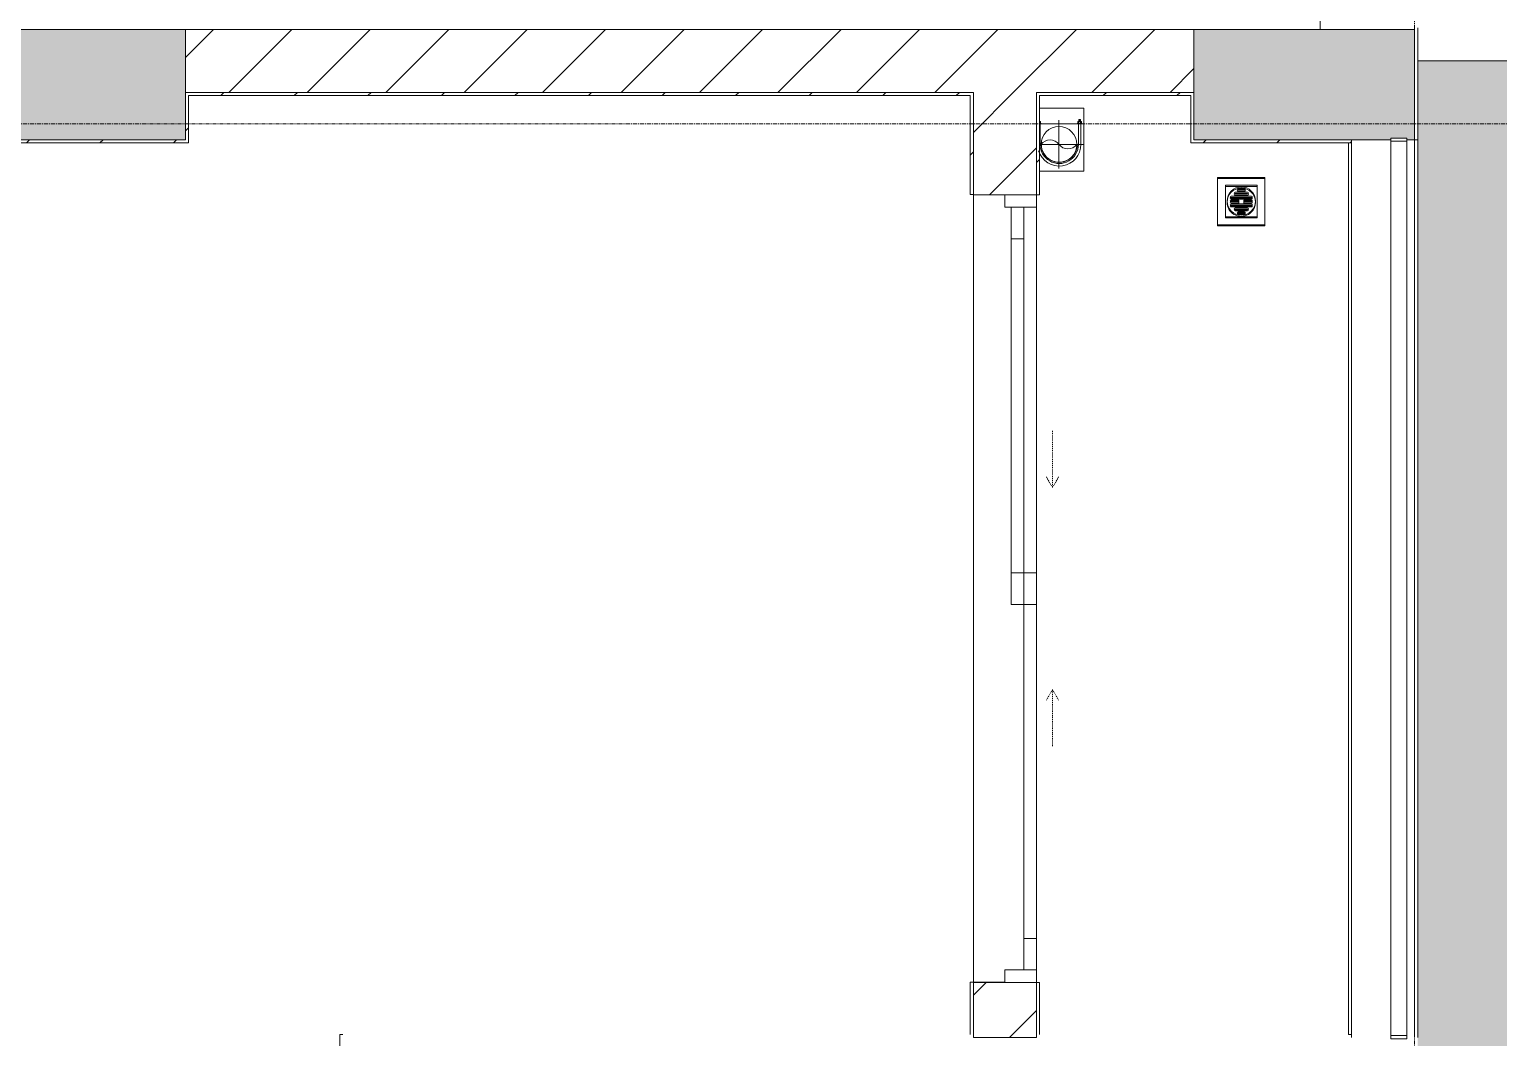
# Model space of a CAD drawing. Header units: millimetres. Extents: x 5359 to 218750, y -16347 to 109893.
# Drawn here: x 122858 to 127519, y 30637 to 33837 of the extents above; entities that cross this region are included whole.
import ezdxf

# ---------------------------------------------------------------- set-up
doc = ezdxf.new("R2010")
doc.units = ezdxf.units.MM
for name, pattern in [('Dash', [6, 3, -3]), ('Grid Line', [22.225, 12.7, -3.175, 3.175, -3.175]), ('IMPORT-CENTER _3_', [10.16, 6.35, -1.27, 1.27, -1.27])]:
    doc.linetypes.add(name, pattern=pattern)
for name, color, linetype, lineweight in [('0-1', 7, 'Continuous', 5), ('A-DOOR', 31, 'Continuous', 9), ('A-DOOR-FRAM', 31, 'Continuous', 9), ('A-DOOR-HDLN', 31, 'Dash', 9), ('A-FLOR', 192, 'Continuous', 9), ('A-FLOR-1', 9, 'Continuous', 9), ('A-FLOR-HRAL', 11, 'Continuous', 9), ('A-FLOR-PATT', 8, 'Continuous', 9), ('A-WALL', 113, 'Continuous', 9), ('A-WALL-3', 113, 'Continuous', 18), ('A-WALL-PATT-2', 9, 'Continuous', 9), ('A-WALL-PATT-3', 111, 'Continuous', 9), ('G-IMPT', 8, 'Continuous', 9), ('G-IMPT-1', 8, 'IMPORT-CENTER _3_', 9), ('I-WALL-1', 53, 'Continuous', 18), ('I-WALL-2', 9, 'Continuous', 9), ('M-EQPM', 50, 'Continuous', 9), ('M-EQPM-1', 9, 'Continuous', 9), ('S-BEAM-1', 9, 'Continuous', 9), ('S-COLS-1', 253, 'Continuous', 5), ('S-COLS-2', 53, 'Continuous', 18), ('S-GRID-1', 1, 'Grid Line', 9)]:
    doc.layers.add(name, color=color, linetype=linetype, lineweight=lineweight)
pattern_1 = [(45, (0, 0), (-116.67262, 116.67262), [])]
pattern_2 = [(45, (0, 0), (-124.4508, 124.4508), [])]

# ---------------------------------------------------------------- blocks, each defined once
blk = doc.blocks.new('NCV_TKTC_KET CAU_rvt-1-TKCS_MB ĐỊNH VỊ CỔNG-HÀNG RÀO')
at = {"layer": 'S-COLS-1'}
for points in [[(123352.6, 33486.9), (123352.6, 33836.9), (122052.6, 33836.9), (122052.6, 33486.9), (122770.8, 33486.9)], [(127227.6, 33486.9), (127252.6, 33486.9), (127252.6, 33836.9), (126552.6, 33836.9), (126552.6, 33486.9), (127177.6, 33486.9), (127177.6, 33491.9), (127227.6, 33491.9)]]:
    blk.add_hatch(color=256, dxfattribs=at).paths.add_polyline_path(points)
at = {"layer": 'S-BEAM-1'}
blk.add_line((126952.6, 33946.9), (126952.6, 33836.9), dxfattribs=at)
at = {"layer": 'S-COLS-2'}
for p, q in [((123352.6, 33836.9), (122052.6, 33836.9)), ((123352.6, 33486.9), (123352.6, 33836.9)), ((127252.6, 33836.9), (126552.6, 33836.9)), ((126552.6, 33836.9), (126552.6, 33486.9)), ((127252.6, 33486.9), (127252.6, 33836.9)), ((122052.6, 33486.9), (123352.6, 33486.9)), ((126552.6, 33486.9), (127177.6, 33486.9)), ((127227.6, 33486.9), (127252.6, 33486.9))]:
    blk.add_line(p, q, dxfattribs=at)
blk = doc.blocks.new('THU NUOC - THU NUOC-V23-TKCS_MB ĐỊNH VỊ CỔNG-HÀNG RÀO')
at = {"layer": 'M-EQPM-1'}
for p, q in [((-66.3, -70.6), (-66.3, 79.4)), ((-66.3, 79.4), (83.7, 79.4)), ((58.7, 54.4), (-41.3, 54.4)), ((-41.3, 54.4), (-41.3, -45.6)), ((58.7, -45.6), (58.7, 54.4)), ((83.7, 79.4), (83.7, -70.6)), ((-23.3, 19.6), (40.9, 19.6)), ((40.9, 13.6), (-23.3, 13.6)), ((-23.3, 7.2), (0.7, 7.2)), ((0.7, 1.2), (-23.3, 1.2)), ((-11, 32.1), (28.5, 32.1)), ((28.5, 26.1), (-11, 26.1)), ((-1.1, 44.5), (18.5, 44.5)), ((18.5, 38.5), (-1.1, 38.5)), ((0.7, 7.2), (0.7, 1.2)), ((16.7, 1.2), (16.7, 7.2)), ((16.7, 7.2), (40.9, 7.2)), ((40.9, 1.2), (16.7, 1.2)), ((-41.3, -45.6), (58.7, -45.6)), ((-23.3, -4.8), (40.9, -4.8)), ((40.9, -10.8), (-23.3, -10.8)), ((-11, -17.3), (28.5, -17.3)), ((28.5, -23.3), (-11, -23.3)), ((-1.1, -29.6), (18.5, -29.6)), ((18.5, -35.6), (-1.1, -35.6)), ((83.7, -70.6), (-66.3, -70.6))]:
    blk.add_line(p, q, dxfattribs=at)
for centre, radius, start, end in [((8.7, 4.4), 45, 0, 180), ((8.7, 4.4), 45, 360, 180), ((8.7, 4.4), 45, 180, 0), ((8.7, 4.4), 45, 180, 360), ((-23.3, 16.6), 3, 90, 270), ((-23.3, 4.2), 3, 90, 270), ((-11, 29.1), 3, 90, 270), ((-1.1, 41.5), 3, 90, 270), ((18.5, 41.5), 3, 270, 90), ((28.5, 29.1), 3, 270, 90), ((40.9, 16.6), 3, 270, 90), ((40.9, 4.2), 3, 270, 90), ((-23.3, -7.8), 3, 90, 270), ((-11, -20.3), 3, 90, 270), ((-1.1, -32.6), 3, 90, 270), ((18.5, -32.6), 3, 270, 90), ((28.5, -20.3), 3, 270, 90), ((40.9, -7.8), 3, 270, 90)]:
    blk.add_arc(centre, radius, start, end, dxfattribs=at)
blk = doc.blocks.new('NCV_TKTC_TANG 1_rvt-1-TKCS_MB ĐỊNH VỊ CỔNG-HÀNG RÀO')
at = {"layer": 'A-WALL-PATT-2'}
h = blk.add_hatch(dxfattribs=at)
h.set_pattern_fill('FP_3', color=256, style=0, pattern_type=2)
h.set_pattern_definition(pattern_1)
h.paths.add_polyline_path([(125842.6, 33626.9), (125852.6, 33626.9), (125852.6, 33636.9), (123352.6, 33636.9), (123352.6, 33626.9), (125796.9, 33626.9)])
h = blk.add_hatch(dxfattribs=at)
h.set_pattern_fill('FP_3', color=256, style=0, pattern_type=2)
h.set_pattern_definition(pattern_1)
h.paths.add_polyline_path([(123362.6, 33476.9), (123362.6, 33626.9), (123352.6, 33626.9), (123352.6, 33476.9)])
h = blk.add_hatch(dxfattribs=at)
h.set_pattern_fill('FP_3', color=256, style=0, pattern_type=2)
h.set_pattern_definition(pattern_1)
h.paths.add_polyline_path([(125842.6, 30646.9), (125852.6, 30646.9), (125852.6, 30813.1), (125842.6, 30813.1)])
h.paths.add_polyline_path([(125852.6, 33313.1), (125852.6, 33626.9), (125842.6, 33626.9), (125842.6, 33313.1)])
h = blk.add_hatch(dxfattribs=at)
h.set_pattern_fill('FP_3', color=256, style=0, pattern_type=2)
h.set_pattern_definition(pattern_1)
h.paths.add_polyline_path([(126052.6, 30646.9), (126062.6, 30646.9), (126062.6, 30812.4), (126052.6, 30812.4)])
h.paths.add_polyline_path([(126052.6, 33312.4), (126062.6, 33312.4), (126062.6, 33636.9), (126052.6, 33636.9), (126052.6, 33458.4)])
h = blk.add_hatch(dxfattribs=at)
h.set_pattern_fill('FP_3', color=256, style=0, pattern_type=2)
h.set_pattern_definition(pattern_1)
h.paths.add_polyline_path([(126552.6, 33626.9), (126552.6, 33636.9), (126062.6, 33636.9), (126062.6, 33626.9), (126542.6, 33626.9)])
h = blk.add_hatch(dxfattribs=at)
h.set_pattern_fill('FP_3', color=256, style=0, pattern_type=2)
h.set_pattern_definition(pattern_1)
h.paths.add_polyline_path([(122770.8, 33476.9), (123352.6, 33476.9), (123352.6, 33486.9), (122042.6, 33486.9), (122042.6, 33476.9)])
h = blk.add_hatch(dxfattribs=at)
h.set_pattern_fill('FP_3', color=256, style=0, pattern_type=2)
h.set_pattern_definition(pattern_1)
h.paths.add_polyline_path([(127007.3, 33476.9), (127052.6, 33476.9), (127052.6, 33486.9), (126542.6, 33486.9), (126542.6, 33476.9)])
h = blk.add_hatch(dxfattribs=at)
h.set_pattern_fill('FP_3', color=256, style=0, pattern_type=2)
h.set_pattern_definition(pattern_1)
h.paths.add_polyline_path([(123842.6, 27436.9), (123852.6, 27436.9), (123852.6, 29536.5), (123842.6, 29536.5), (123842.6, 27446.9)])
h.paths.add_polyline_path([(123852.6, 30436.5), (123852.6, 30646.9), (123842.6, 30646.9), (123842.6, 30436.5)])
at = {"layer": 'A-FLOR-1'}
for p, q in [((125852.6, 30813.1), (125852.6, 33312.4)), ((125852.6, 33312.4), (125852.6, 30813.1)), ((126052.6, 32112.4), (126052.6, 33272.4)), ((125852.6, 30813.1), (125952.6, 30813.1))]:
    blk.add_line(p, q, dxfattribs=at)
at = {"layer": 'I-WALL-1'}
for p, q in [((125852.6, 33636.9), (123352.6, 33636.9)), ((123352.6, 33636.9), (123352.6, 33626.9)), ((123352.6, 33626.9), (123352.6, 33486.9)), ((123362.6, 33626.9), (125842.6, 33626.9)), ((123362.6, 33476.9), (123362.6, 33626.9)), ((125842.6, 33626.9), (125842.6, 33313.1)), ((125852.6, 33626.9), (125852.6, 33636.9)), ((125852.6, 33313.1), (125852.6, 33626.9)), ((126062.6, 33636.9), (126052.6, 33636.9)), ((126052.6, 33636.9), (126052.6, 33312.4)), ((126552.6, 33636.9), (126062.6, 33636.9)), ((126062.6, 33312.4), (126062.6, 33626.9)), ((126062.6, 33626.9), (126542.6, 33626.9)), ((126542.6, 33626.9), (126542.6, 33486.9)), ((126552.6, 33626.9), (126552.6, 33636.9)), ((126552.6, 33486.9), (126552.6, 33626.9)), ((122042.6, 33476.9), (123352.6, 33476.9)), ((123352.6, 33486.9), (122052.6, 33486.9)), ((123352.6, 33476.9), (123362.6, 33476.9)), ((126542.6, 33486.9), (126542.6, 33476.9)), ((126542.6, 33476.9), (127052.6, 33476.9)), ((127052.6, 33486.9), (126552.6, 33486.9)), ((127052.6, 33476.9), (127052.6, 33486.9)), ((125842.6, 33313.1), (125852.6, 33313.1)), ((126052.6, 33312.4), (126062.6, 33312.4)), ((125852.6, 30813.1), (125842.6, 30813.1)), ((125842.6, 30813.1), (125842.6, 30646.9)), ((125852.6, 30646.9), (125852.6, 30813.1)), ((126062.6, 30812.4), (126052.6, 30812.4)), ((126052.6, 30812.4), (126052.6, 30646.9)), ((126062.6, 30646.9), (126062.6, 30812.4)), ((123852.6, 30646.9), (123842.6, 30646.9)), ((123842.6, 30646.9), (123842.6, 30436.5))]:
    blk.add_line(p, q, dxfattribs=at)
at = {"layer": 'I-WALL-2'}
for q in [(127042.6, 33476.9), (127052.6, 30646.9)]:
    blk.add_line((127042.6, 30646.9), q, dxfattribs=at)
at = {"layer": 'M-EQPM-1', "rotation": 180}
blk.add_blockref('THU NUOC - THU NUOC-V23-TKCS_MB ĐỊNH VỊ CỔNG-HÀNG RÀO', (126711.3, 33293), dxfattribs=at)
blk = doc.blocks.new('TKTC_XREF_251221_MB TANG 1 - TKTC_XREF_260130_MB TANG 1_dwg_THU NUOC - THU NUOC-444531-TKCS_MB TẦNG 1-4202124-TKCS_MB ĐỊNH VỊ CỔNG-HÀNG RÀO')
at = {"layer": 'M-EQPM'}
for p, q in [((-23.3, 10.8), (40.9, 10.8)), ((40.9, 4.8), (-23.3, 4.8)), ((-11, 23.3), (28.5, 23.3)), ((28.5, 17.3), (-11, 17.3)), ((-1.1, 35.6), (18.5, 35.6)), ((18.5, 29.6), (-1.1, 29.6)), ((-23.3, -13.6), (40.9, -13.6)), ((40.9, -19.6), (-23.3, -19.6)), ((-11, -26.1), (28.5, -26.1)), ((28.5, -32.1), (-11, -32.1)), ((-1.1, -38.5), (18.5, -38.5)), ((18.5, -44.5), (-1.1, -44.5))]:
    blk.add_line(p, q, dxfattribs=at)
at = {"layer": 'M-EQPM', "flags": 128}
for points in [[(83.7, -79.4), (83.7, 70.6), (-66.3, 70.6), (-66.3, -79.4)], [(58.7, -54.4), (58.7, 45.6), (-41.3, 45.6), (-41.3, -54.4)]]:
    blk.add_lwpolyline(points, close=True, dxfattribs=at)
for points in [[(-23.3, -1.2), (0.7, -1.2), (0.7, -7.2), (-23.3, -7.2)], [(40.9, -7.2), (16.7, -7.2), (16.7, -1.2), (40.9, -1.2)]]:
    blk.add_lwpolyline(points, dxfattribs=at)
at = {"layer": 'M-EQPM'}
for centre, radius, start, end in [((8.7, -4.4), 45, 360, 180), ((8.7, -4.4), 45, 360, 180), ((-23.3, 7.8), 3, 90, 270), ((-11, 20.3), 3, 90, 270), ((-1.1, 32.6), 3, 90, 270), ((18.5, 32.6), 3, 270, 90), ((28.5, 20.3), 3, 270, 90), ((40.9, 7.8), 3, 270, 90), ((8.7, -4.4), 45, 180, 360), ((8.7, -4.4), 45, 180, 360), ((-23.3, -4.2), 3, 90, 270), ((-23.3, -16.6), 3, 90, 270), ((-11, -29.1), 3, 90, 270), ((-1.1, -41.5), 3, 90, 270), ((18.5, -41.5), 3, 270, 90), ((28.5, -29.1), 3, 270, 90), ((40.9, -4.2), 3, 270, 90), ((40.9, -16.6), 3, 270, 90)]:
    blk.add_arc(centre, radius, start, end, dxfattribs=at)
blk = doc.blocks.new('TKTC_XREF_251221_MB TANG 1 - TKTC_XREF_260130_MB TANG 1_dwg_CUM U_DN100-V126-TKCS_MB ĐỊNH VỊ CỔNG-HÀNG RÀO')
at = {"layer": 'G-IMPT'}
blk.add_hatch(color=256, dxfattribs=at).paths.add_polyline_path([(61, 0), (58.9, -15.8), (52.8, -30.5), (43.1, -43.1), (30.5, -52.8), (13.7, -59.2), (0, -61), (0, -57), (14.8, -55.1), (28.5, -49.4), (40.3, -40.3), (49.4, -28.5), (55.1, -14.8), (57, 0), (55.1, 14.8), (49.4, 28.5), (40.3, 40.3), (28.5, 49.4), (13.7, 55.2), (0, 57), (0, 61), (15.8, 58.9), (30.5, 52.8), (43.1, 43.1), (52.8, 30.5), (58.9, 15.8)])
for p, q in [((-78.1, 62.4), (-72.7, 62.4)), ((-66.9, 62.1), (-71.7, 62.1)), ((-79.1, -63.4), (-79.1, -66.6)), ((-76.6, -63.4), (-76.6, -66.6)), ((-74.6, -63.4), (-74.6, -66.6)), ((-72.7, -60.7), (-72.7, -69.3)), ((-66.9, -62.1), (-71.7, -62.1)), ((-66.9, -67.9), (-71.7, -67.9)), ((-65, -69), (0, -69))]:
    blk.add_line(p, q, dxfattribs=at)
at = {"layer": 'G-IMPT', "flags": 128}
for points in [[(-71.7, 59.2), (-66.9, 59.2), (-66.9, 62.7)], [(-65, 62.7), (-65, 57.3), (-66.9, 57.3), (-66.9, 59.2)], [(-65, 61), (0, 61), (0, 57)], [(-72.7, -62.4), (-78.1, -62.4), (-78.1, -67.6), (-72.7, -67.6)], [(-71.7, -70.8), (-66.9, -70.8), (-66.9, -59.2), (-71.7, -59.2)], [(-66.9, -59.2), (-66.9, -57.3), (-65, -57.3), (-65, -72.7), (-66.9, -72.7), (-66.9, -70.8)], [(-65, -61), (0, -61), (0, -57)]]:
    blk.add_lwpolyline(points, dxfattribs=at)
at = {"layer": 'G-IMPT'}
for centre, radius, start, end in [((-71.1, 60.7), 1.56, 112.6199, 247.3801), ((0, 0), 69, 270, 72.9151), ((0, 0), 61, 270, 90), ((0, 0), 57, 270, 90), ((-78.1, -63.4), 0.96, 90, 180), ((-78.1, -66.6), 0.96, 180, 270), ((-71.1, -60.7), 1.56, 112.6199, 247.3801), ((-67.9, -65), 4.8, 143.1301, 216.8699), ((-71.1, -69.3), 1.56, 112.6199, 247.3801)]:
    blk.add_arc(centre, radius, start, end, dxfattribs=at)
blk = doc.blocks.new('TKTC_XREF_251221_MB TANG 1 - TKTC_XREF_260130_MB TANG 1_dwg_$cc-V127-TKCS_MB ĐỊNH VỊ CỔNG-HÀNG RÀO')
at = {"layer": 'G-IMPT'}
blk.add_circle((0, 0), 0.5, dxfattribs=at)
for centre, radius, start, end in [((0, 0), 0.5, 90, 270), ((0.188, 0.25), 0.313, 126.8699, 233.1301), ((-0.188, -0.25), 0.313, 306.8699, 53.1301)]:
    blk.add_arc(centre, radius, start, end, dxfattribs=at)
at = {"layer": 'G-IMPT-1'}
for p, q in [((0, -0.543), (0, 0.673)), ((-0.673, 0), (0.673, 0))]:
    blk.add_line(p, q, dxfattribs=at)
blk = doc.blocks.new('TKTC_XREF_251221_MB TANG 1 - TKTC_XREF_260130_MB TANG 1_dwg-4202109-TKCS_MB ĐỊNH VỊ CỔNG-HÀNG RÀO')
at = {"layer": 'G-IMPT'}
blk.add_line((-77089.1, -367759.8), (-76948.4, -367759.8), dxfattribs=at)
at = {"layer": 'G-IMPT', "flags": 128}
for points in [[(-76948.4, -367759.5), (-76948.7, -367809.5), (-77089.1, -367809.5)], [(-77089.1, -367959.3), (-76948.6, -367959.3), (-76948.6, -367809.7), (-77089.1, -367809.7)]]:
    blk.add_lwpolyline(points, dxfattribs=at)
at = {"extrusion": (0, 0, -1)}
for name, p, xscale, yscale, zscale, rotation in [('TKTC_XREF_251221_MB TANG 1 - TKTC_XREF_260130_MB TANG 1_dwg_CUM U_DN100-V126-TKCS_MB ĐỊNH VỊ CỔNG-HÀNG RÀO', (77026.5, -367874.6), 0.9975000000000006, 0.9975000000000006, -0.9975000000000006, 270.0009913382947), ('TKTC_XREF_251221_MB TANG 1 - TKTC_XREF_260130_MB TANG 1_dwg_$cc-V127-TKCS_MB ĐỊNH VỊ CỔNG-HÀNG RÀO', (77027.4, -367874.6), 113.7150000000073, 113.7150000000073, -113.7150000000073, 89.99900866374671)]:
    blk.add_blockref(name, p, dxfattribs=dict(at, xscale=xscale, yscale=yscale, zscale=zscale, rotation=rotation))
at = {"extrusion": (0, 0, -1), "zscale": -1}
blk.add_blockref('TKTC_XREF_251221_MB TANG 1 - TKTC_XREF_260130_MB TANG 1_dwg_THU NUOC - THU NUOC-444531-TKCS_MB TẦNG 1-4202124-TKCS_MB ĐỊNH VỊ CỔNG-HÀNG RÀO', (76440.3, -368050), dxfattribs=at)
blk = doc.blocks.new('TKTC_XREF_251221_MB TANG 1 - TKTC_XREF_251221_MB TANG 1-2038492-TKCS_MB ĐỊNH VỊ CỔNG-HÀNG RÀO')
blk.add_blockref('TKTC_XREF_251221_MB TANG 1 - TKTC_XREF_260130_MB TANG 1_dwg-4202109-TKCS_MB ĐỊNH VỊ CỔNG-HÀNG RÀO', (169499.1, 384109.7))
blk = doc.blocks.new('Railing - 50 x 10mm-1251311-TKCS_MB ĐỊNH VỊ CỔNG-HÀNG RÀO')
at = {"layer": 'A-FLOR-HRAL'}
for p, q in [((25, 5), (-25, 5)), ((-25, 5), (-25, -5)), ((25, -5), (25, 5)), ((-25, -5), (25, -5))]:
    blk.add_line(p, q, dxfattribs=at)
blk = doc.blocks.new('Railing - Railing-3224988-TKCS_MB ĐỊNH VỊ CỔNG-HÀNG RÀO')
at = {"layer": 'A-FLOR-HRAL'}
for p, q in [((127177.6, 33481.9), (127177.6, 30644)), ((127227.6, 30644), (127227.6, 33481.9))]:
    blk.add_line(p, q, dxfattribs=at)
at = {"extrusion": (0, 0, -1), "zscale": -1}
for p in [(-127202.6, 33486.9), (-127202.6, 30639)]:
    blk.add_blockref('Railing - 50 x 10mm-1251311-TKCS_MB ĐỊNH VỊ CỔNG-HÀNG RÀO', p, dxfattribs=at)
blk = doc.blocks.new('DEG_02-DEG_03 - DEG_02-2500x2400mm-CỬA ĐI 02 CÁNH TRƯỢT-841416-TKCS_MB ĐỊNH VỊ CỔNG-HÀNG RÀO')
at = {"layer": 'A-DOOR'}
for p, q in [((-50, -60), (-50, -20)), ((-50, -20), (50, -20)), ((50, -20), (50, -60)), ((1110, -20), (50, -20)), ((1110, -60), (1110, -20)), ((1110, -20), (1210, -20)), ((1210, -20), (1210, -60)), ((-1210, -100), (-1210, -60)), ((-1210, -60), (-1110, -60)), ((-1110, -60), (-1110, -100)), ((-50, -60), (-1110, -60)), ((50, -60), (-50, -60)), ((-50, -100), (-50, -60)), ((-50, -60), (50, -60)), ((50, -60), (1110, -60)), ((50, -60), (50, -100)), ((1210, -60), (1110, -60)), ((-1110, -100), (-1210, -100)), ((-1110, -100), (-50, -100)), ((50, -100), (-50, -100))]:
    blk.add_line(p, q, dxfattribs=at)
at = {"layer": 'A-DOOR-FRAM'}
for p, q in [((-1250, 0), (-1210, 0)), ((-1250, -100), (-1250, 0)), ((-1210, 0), (-1210, -100)), ((1210, -100), (1210, 0)), ((1210, 0), (1250, 0)), ((1250, 0), (1250, -100)), ((-1210, -100), (-1250, -100)), ((1250, -100), (1210, -100))]:
    blk.add_line(p, q, dxfattribs=at)
at = {"layer": 'A-DOOR-HDLN'}
for p, q in [((-320.4, -151.1), (-355, -131.1)), ((320.4, -151.1), (355, -131.1)), ((-500.4, -151.1), (-320.4, -151.1)), ((-320.4, -151.1), (-355, -171.1)), ((320.4, -151.1), (355, -171.1)), ((500.4, -151.1), (320.4, -151.1))]:
    blk.add_line(p, q, dxfattribs=at)

msp = doc.modelspace()

# ---------------------------------------------------------------- hatches: boundary and pattern name
at = {"layer": 'A-FLOR-PATT'}
h = msp.add_hatch(dxfattribs=at)
h.set_pattern_fill('FP_14', color=256, style=0, pattern_type=2)
h.set_pattern_definition([(0, (167.64, 11.2), (558.8, 558.8), [83.82, -16.764, 22.352, -16.764, -419.1]), (0, (167.64, 11.2), (558.8, 558.8), [-139.7, 83.82, -335.28]), (0, (139.7, 27.94), (558.8, 558.8), [55.88, -41.91, 83.82, -41.91, -335.28]), (0, (139.7, 27.94), (558.8, 558.8), [-223.52, 55.88, -279.4]), (0, (335.3, 251.46), (558.8, 558.8), [69.85, -27.94, 69.85, -391.16]), (0, (55.9, 363.2), (558.8, 558.8), [27.94, -55.88, 27.94, -447.04]), (90, (111.76, 363.2), (-558.8, 558.8), [50.292, -508.508]), (90, (279.4, 27.94), (-558.8, 558.8), [55.88, -502.92]), (90, (419.1, 251.46), (-558.8, 558.8), [55.88, -502.92]), (45, (352.04, 22.35), (0, 558.7996), [55.88, -734.383]), (135, (206.76, 22.35), (-558.7996, 0), [55.88, -734.383]), (63.435, (335.28, 25.15), (-0.0005, 558.8001), [55.88, -1193.635]), (75.964, (307.34, 27.94), (-0.00237, 558.80038), [55.88, -2248.111]), (75.964, (447.04, 251.46), (-0.00237, 558.80038), [44.704, -2259.287]), (75.964, (122.94, 363.22), (-0.00237, 558.80038), [39.116, -2264.875]), (104.036, (251.46, 27.94), (0.00237, 558.80038), [55.88, -2248.111]), (104.036, (391.16, 251.46), (0.00237, 558.80038), [44.704, -2259.287]), (104.036, (100.58, 363.22), (0.00237, 558.80038), [39.116, -2264.875]), (116.565, (223.52, 25.15), (0.0005, 558.8001), [55.88, -1193.634])])
h.paths.add_polyline_path([(128801.6, 17346.9), (128913.1, 17354.5), (129012.7, 17373), (129095.6, 17396.9), (129203.1, 17443.5), (129291.6, 17495), (129356.5, 17541.1), (129431, 17607.6), (129497.5, 17682), (129555.2, 17763.4), (129603.5, 17850.8), (129641.7, 17943), (129669.3, 18038.9), (129686.7, 18149), (129691.6, 18236.9), (129691.6, 33727.4), (128462.6, 33727.4), (128462.6, 33737.4), (127262.6, 33737.4), (127262.6, 27336.9), (127252.6, 27336.9), (127252.6, 25721.9), (127262.6, 25721.9), (127262.6, 19136.9), (127252.6, 19136.9), (127252.6, 17346.9), (127279.7, 17346.9)])
h.paths.add_polyline_path([(128823, 37137.4), (129701.6, 37137.4), (129701.6, 40386.3), (129693.8, 40471.7), (129671.1, 40555.4), (129647.1, 40613.3), (129606.1, 40680.2), (129555.2, 40739.9), (129495.5, 40790.8), (129428.2, 40832), (129356.1, 40861.9), (129279.8, 40880.2), (129201.6, 40886.3), (128501.6, 40886.3), (128501.6, 61586.3), (129201.6, 61586.3), (129287, 61594.2), (129370.7, 61616.8), (129428.6, 61640.8), (129495.5, 61681.8), (129555.2, 61732.8), (129606.1, 61792.4), (129647.1, 61859.3), (129677.2, 61931.8), (129695.5, 62008.1), (129701.6, 62086.3), (129700.3, 74387.8), (129695.3, 74585.1), (129676.5, 74832.7), (129645.1, 75078.9), (129601.3, 75323.3), (129545.2, 75565.1), (129476.9, 75803.8), (129396.6, 76038.7), (129304.5, 76269.3), (129200.9, 76494.9), (129085.9, 76714.9), (128959, 76930.4), (128817.7, 77143.9), (128666.7, 77348.2), (128506.4, 77543.2), (128337.2, 77728.8), (128159.4, 77904.8), (127973.6, 78071), (127780.1, 78227), (127579.5, 78372.8), (127372.1, 78507.9), (127154.9, 78634.2), (126917.8, 78755.4), (126691.3, 78856.9), (126486.1, 78937.9), (126253.1, 79016.6), (126016.5, 79083.6), (125777.1, 79138.6), (125535.3, 79181.5), (125291.7, 79212.2), (125047, 79230.7), (124801.6, 79236.9), (118352.6, 79236.9), (118352.6, 78649), (118662.6, 78649), (118662.6, 78639), (118652.6, 78636.9), (118652.6, 78246.9), (122742.5, 78246.9), (122742.5, 79046.9), (125162.5, 79046.9), (125162.5, 79036.9), (125152.5, 79036.9), (125152.5, 78236.9), (125162.5, 78236.9), (125162.9, 78246.9), (127252.6, 78246.9), (127252.6, 76536.9), (127262.6, 76536.9), (127262.6, 69762.3), (127252.6, 69761.9), (127252.6, 68146.9), (127262.1, 68146.9), (127262.6, 61561.9), (127252.6, 61561.9), (127252.6, 59936.9), (127262.6, 59936.9), (127262.6, 53361.9), (127252.6, 53361.9), (127252.6, 51736.9), (127262.6, 51736.9), (127262.6, 45161.9), (127252.6, 45161.9), (127252.6, 43546.9), (127262.6, 43546.9), (127262.6, 37137.4)])
h.paths.add_polyline_path([(127252.6, 40437.4), (127252.6, 40437.4), (127252.6, 40586.9)])
h.paths.add_polyline_path([(109456, 78246.9), (114542.6, 78246.9), (114542.6, 78649), (114852.6, 78649), (114852.6, 79318.2), (100352.6, 79318.2), (100172.4, 79311.5), (99993.1, 79291.8), (99836.3, 79264.3), (99668, 79222.6), (99503.1, 79169.4), (99342.2, 79104.8), (99167.4, 79018.6), (99035.8, 78943.1), (98891.7, 78846.8), (98754.7, 78740.6), (98625.3, 78625.3), (98504.2, 78501.2), (98392, 78369), (98301.8, 78246.9), (108437.5, 78246.9)])
at = {"layer": 'A-WALL-PATT-3'}
h = msp.add_hatch(dxfattribs=at)
h.set_pattern_fill('FP_1', color=256, style=0, pattern_type=2)
h.set_pattern_definition(pattern_2)
h.paths.add_polyline_path([(126402.1, 33636.9), (126552.6, 33636.9), (126552.6, 33836.9), (123352.6, 33836.9), (123352.6, 33636.9), (126052.6, 33636.9)])
h = msp.add_hatch(dxfattribs=at)
h.set_pattern_fill('FP_1', color=256, style=0, pattern_type=2)
h.set_pattern_definition(pattern_2)
h.paths.add_polyline_path([(125952.6, 30637.5), (126052.6, 30637.5), (126052.6, 30812.4), (125852.6, 30812.4), (125852.6, 30637.5)])
h.paths.add_polyline_path([(125952.6, 33312.4), (126052.6, 33312.4), (126052.6, 33636.9), (125852.6, 33636.9), (125852.6, 33312.4)])

# ---------------------------------------------------------------- linework, layer by layer
at = {"layer": 'A-FLOR'}
msp.add_line((128361.6, 33737.4), (127262.6, 33737.4), dxfattribs=at)
at = {"layer": 'A-WALL'}
for p, q in [((127052.6, 30637.4), (127052.6, 33476.9)), ((127252.6, 30637.4), (127252.6, 33486.9)), ((127262.6, 33486.9), (127262.6, 30637.4)), ((125852.6, 30813.1), (125852.6, 33312.4)), ((126052.6, 33272.4), (126052.6, 32112.4))]:
    msp.add_line(p, q, dxfattribs=at)
at = {"layer": 'A-WALL-3'}
for p, q in [((126552.6, 33836.9), (123352.6, 33836.9)), ((123352.6, 33836.9), (123352.6, 33636.9)), ((126552.6, 33636.9), (126552.6, 33836.9)), ((127252.6, 33837.4), (127252.6, 33486.9)), ((127262.6, 33486.9), (127262.6, 33841.9)), ((123352.6, 33636.9), (125852.6, 33636.9)), ((125852.6, 33636.9), (125852.6, 33312.4)), ((126052.6, 33636.9), (126552.6, 33636.9)), ((126052.6, 33312.4), (126052.6, 33636.9)), ((127252.6, 33486.9), (127262.6, 33486.9)), ((125852.6, 33312.4), (125952.6, 33312.4)), ((125952.6, 30812.4), (125852.6, 30812.4)), ((125852.6, 30812.4), (125852.6, 30637.5)), ((126052.6, 30637.5), (126052.6, 30812.4)), ((125852.6, 30637.5), (126052.6, 30637.5))]:
    msp.add_line(p, q, dxfattribs=at)
at = {"layer": 'S-GRID-1'}
for p, q in [((127252.6, 13102.5), (127252.6, 80482.7)), ((135474.6, 33536.9), (24837.1, 33536.9))]:
    msp.add_line(p, q, dxfattribs=at)

# ---------------------------------------------------------------- block references
at = {"layer": '0-1'}
for name in ['NCV_TKTC_KET CAU_rvt-1-TKCS_MB ĐỊNH VỊ CỔNG-HÀNG RÀO', 'NCV_TKTC_TANG 1_rvt-1-TKCS_MB ĐỊNH VỊ CỔNG-HÀNG RÀO']:
    msp.add_blockref(name, (0, 0), dxfattribs=at)
at = {"layer": 'A-DOOR', "rotation": 90.0000000000001}
msp.add_blockref('DEG_02-DEG_03 - DEG_02-2500x2400mm-CỬA ĐI 02 CÁNH TRƯỢT-841416-TKCS_MB ĐỊNH VỊ CỔNG-HÀNG RÀO', (125952.6, 32062.4), dxfattribs=at)
at = {"layer": 'A-FLOR-HRAL'}
msp.add_blockref('Railing - Railing-3224988-TKCS_MB ĐỊNH VỊ CỔNG-HÀNG RÀO', (0, 0), dxfattribs=at)
at = {"layer": 'M-EQPM'}
msp.add_blockref('TKTC_XREF_251221_MB TANG 1 - TKTC_XREF_251221_MB TANG 1-2038492-TKCS_MB ĐỊNH VỊ CỔNG-HÀNG RÀO', (33652.6, 17236.9), dxfattribs=at)

doc.saveas('drawing.dxf')
